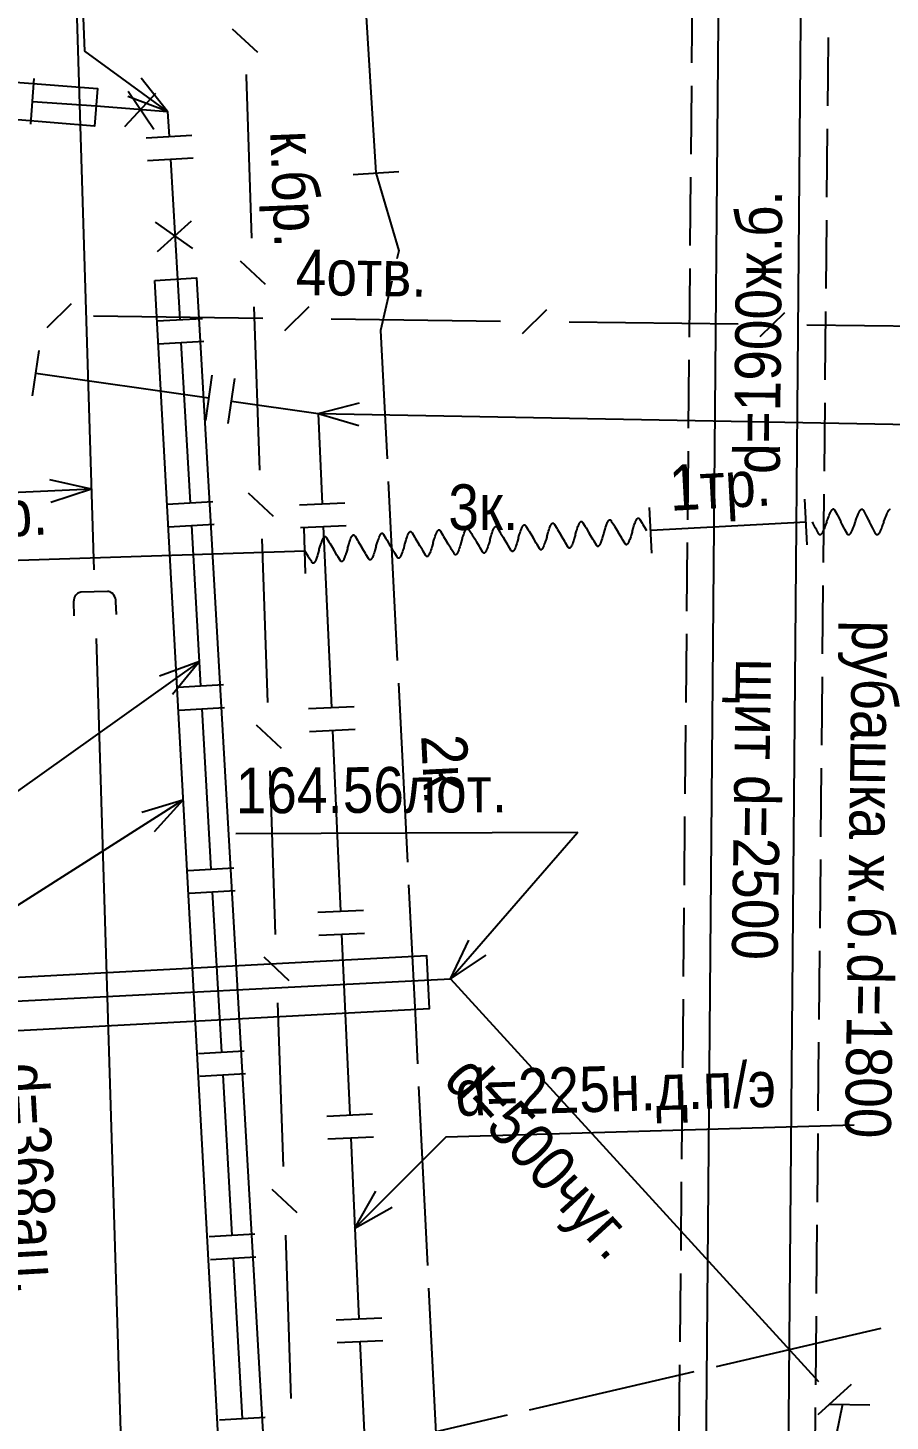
# Model space of a CAD drawing. Header units: metres. Extents: x -3947 to -3704, y 4976 to 6609.
# Drawn here: x -3885.57 to -3866.71, y 6470.56 to 6501.06 of the extents above; entities that cross this region are included whole.
import ezdxf
from ezdxf.enums import TextEntityAlignment as Align

# ---------------------------------------------------------------- set-up
doc = ezdxf.new("R2010")
doc.units = ezdxf.units.M
doc.header["$MEASUREMENT"] = 0
for name, color, linetype, lineweight in [('Водосток', 7, 'Continuous', 25), ('Газопровод', 7, 'Continuous', 25), ('Кабель защиты', 7, 'Continuous', 25), ('Кабель связи', 7, 'Continuous', 25), ('Кабель электрический', 7, 'Continuous', 25), ('Канализация самотёчная', 7, 'Continuous', 25)]:
    doc.layers.add(name, color=color, linetype=linetype, lineweight=lineweight)
doc.styles.add('Style-RUSSIAN_1251', font='RUSSIAN_1251.shx')
doc.styles.add('Style-RUSSIAN_1251 I 0.00000', font='RUSSIAN_1251.shx')

msp = doc.modelspace()

# ---------------------------------------------------------------- linework, layer by layer
at = {"layer": 'Водосток', "linetype": 'Continuous'}
for p, q in [((-3884.806, 6511.39), (-3884.124, 6489.194)), ((-3884.178, 6490.959), (-3885.089, 6491.167)), ((-3884.178, 6490.959), (-3885.066, 6490.668)), ((-3884.078, 6487.694), (-3883.396, 6465.498))]:
    msp.add_line(p, q, dxfattribs=at)
at = {"layer": 'Водосток', "linetype": 'Continuous', "flags": 128}
for points in [[(-3884.178, 6490.959), (-3887.541, 6490.804), (-3894.265, 6490.804)], [(-3883.633, 6488.219), (-3883.641, 6488.496), (-3883.645, 6488.535), (-3883.652, 6488.565), (-3883.665, 6488.606), (-3883.685, 6488.642), (-3883.706, 6488.669), (-3883.737, 6488.693), (-3883.769, 6488.713), (-3883.797, 6488.719), (-3883.825, 6488.723), (-3884.41, 6488.705), (-3884.435, 6488.699), (-3884.455, 6488.692), (-3884.48, 6488.677), (-3884.498, 6488.661), (-3884.52, 6488.637), (-3884.54, 6488.611), (-3884.553, 6488.579), (-3884.567, 6488.532), (-3884.571, 6488.495), (-3884.561, 6488.186)]]:
    msp.add_lwpolyline(points, dxfattribs=at)
at = {"layer": 'Газопровод', "linetype": 'Continuous'}
for p, q in [((-3885.506, 6498.952), (-3885.434, 6499.949)), ((-3882.511, 6499.228), (-3883.09, 6499.961)), ((-3882.777, 6499.626), (-3883.458, 6498.894)), ((-3882.511, 6499.228), (-3883.385, 6499.557)), ((-3883.375, 6499.671), (-3882.81, 6498.845)), ((-3882.979, 6498.652), (-3881.98, 6498.71)), ((-3882.95, 6498.153), (-3881.951, 6498.211)), ((-3881.961, 6496.227), (-3882.778, 6496.803)), ((-3881.997, 6496.826), (-3882.739, 6496.154)), ((-3882.747, 6494.644), (-3881.749, 6494.7)), ((-3885.465, 6493.004), (-3885.324, 6493.994)), ((-3882.719, 6494.144), (-3881.721, 6494.201)), ((-3882.22, 6494.173), (-3882.02, 6490.663)), ((-3885.394, 6493.499), (-3881.608, 6492.96)), ((-3881.679, 6492.465), (-3881.538, 6493.455)), ((-3881.184, 6492.395), (-3881.043, 6493.385)), ((-3881.113, 6492.89), (-3879.22, 6492.62)), ((-3879.22, 6492.62), (-3878.315, 6492.853)), ((-3879.22, 6492.62), (-3878.325, 6492.353)), ((-3879.22, 6492.62), (-3879.131, 6490.64)), ((-3882.519, 6490.634), (-3881.521, 6490.691)), ((-3879.63, 6490.617), (-3878.631, 6490.662)), ((-3882.491, 6490.135), (-3881.492, 6490.192)), ((-3881.991, 6490.164), (-3881.791, 6486.654)), ((-3879.608, 6490.118), (-3878.609, 6490.163)), ((-3879.108, 6490.14), (-3878.929, 6486.18)), ((-3881.814, 6487.187), (-3882.692, 6486.869)), ((-3881.814, 6487.187), (-3882.402, 6486.462)), ((-3882.291, 6486.625), (-3881.292, 6486.682)), ((-3882.262, 6486.126), (-3881.264, 6486.183)), ((-3881.763, 6486.155), (-3881.563, 6482.645)), ((-3879.429, 6486.157), (-3878.43, 6486.202)), ((-3879.406, 6485.658), (-3878.407, 6485.703)), ((-3878.907, 6485.68), (-3878.728, 6481.72)), ((-3882.18, 6484.152), (-3883.073, 6483.88)), ((-3882.18, 6484.152), (-3882.804, 6483.458)), ((-3882.062, 6482.616), (-3881.064, 6482.673)), ((-3882.034, 6482.117), (-3881.035, 6482.174)), ((-3881.535, 6482.146), (-3881.335, 6478.636)), ((-3879.228, 6481.697), (-3878.229, 6481.742)), ((-3879.205, 6481.198), (-3878.206, 6481.243)), ((-3878.706, 6481.22), (-3878.527, 6477.26)), ((-3881.834, 6478.607), (-3880.835, 6478.664)), ((-3881.805, 6478.108), (-3880.807, 6478.165)), ((-3881.306, 6478.137), (-3881.106, 6474.627)), ((-3879.026, 6477.237), (-3878.027, 6477.282)), ((-3879.004, 6476.738), (-3878.005, 6476.783)), ((-3878.504, 6476.76), (-3878.326, 6472.8)), ((-3878.415, 6474.78), (-3877.955, 6475.593)), ((-3878.415, 6474.78), (-3877.602, 6475.24)), ((-3881.605, 6474.598), (-3880.607, 6474.655)), ((-3881.577, 6474.099), (-3880.579, 6474.156)), ((-3881.078, 6474.128), (-3880.878, 6470.618)), ((-3878.825, 6472.777), (-3877.826, 6472.822)), ((-3878.803, 6472.278), (-3877.804, 6472.323)), ((-3878.303, 6472.3), (-3878.124, 6468.34)), ((-3881.377, 6470.589), (-3880.379, 6470.646))]:
    msp.add_line(p, q, dxfattribs=at)
at = {"layer": 'Газопровод', "linetype": 'Continuous', "flags": 128}
for points in [[(-3882.511, 6499.228), (-3884.322, 6500.551), (-3884.62, 6508.07)], [(-3897.358, 6500), (-3920.734, 6501.677), (-3920.692, 6502.269), (-3887.546, 6500), (-3884.046, 6499.736), (-3884.108, 6498.907), (-3897.358, 6500)], [(-3885.47, 6499.45), (-3884.075, 6499.35), (-3882.511, 6499.228), (-3882.479, 6498.681)], [(-3882.45, 6498.182), (-3882.299, 6495.56), (-3882.248, 6494.672)], [(-3882.795, 6495.532), (-3881.879, 6495.584), (-3879.784, 6459.133), (-3879.496, 6456.612), (-3880.665, 6456.637), (-3882.795, 6495.532)], [(-3879.22, 6492.62), (-3859.186, 6492.247), (-3851.36, 6492.475)], [(-3881.814, 6487.187), (-3898.912, 6475.002), (-3908.94, 6475.002)], [(-3882.18, 6484.152), (-3899.17, 6473.324), (-3908.485, 6473.324)], [(-3878.415, 6474.78), (-3876.415, 6476.78), (-3867.49, 6477.041)]]:
    msp.add_lwpolyline(points, dxfattribs=at)
at = {"layer": 'Кабель защиты', "linetype": 'Continuous'}
for p, q in [((-3868.518, 6489.745), (-3868.572, 6490.743)), ((-3871.915, 6489.562), (-3871.969, 6490.56)), ((-3879.492, 6489.111), (-3879.524, 6490.111))]:
    msp.add_line(p, q, dxfattribs=at)
at = {"layer": 'Кабель защиты', "linetype": 'Continuous', "flags": 128}
for points in [[(-3872.968, 6490), (-3872.964, 6490.015), (-3872.949, 6490.064), (-3872.942, 6490.086), (-3872.932, 6490.118), (-3872.92, 6490.155), (-3872.911, 6490.179), (-3872.902, 6490.203), (-3872.895, 6490.22), (-3872.887, 6490.237), (-3872.882, 6490.248), (-3872.877, 6490.256), (-3872.872, 6490.264), (-3872.87, 6490.267), (-3872.868, 6490.27), (-3872.864, 6490.275), (-3872.862, 6490.278), (-3872.859, 6490.281), (-3872.857, 6490.283), (-3872.854, 6490.285), (-3872.851, 6490.288), (-3872.849, 6490.289), (-3872.848, 6490.29), (-3872.846, 6490.29), (-3872.845, 6490.291), (-3872.843, 6490.291), (-3872.841, 6490.292), (-3872.839, 6490.292), (-3872.837, 6490.292), (-3872.837, 6490.292), (-3872.835, 6490.292), (-3872.834, 6490.292), (-3872.833, 6490.291), (-3872.832, 6490.291), (-3872.831, 6490.291), (-3872.829, 6490.29), (-3872.827, 6490.289), (-3872.826, 6490.288), (-3872.825, 6490.288), (-3872.824, 6490.287), (-3872.822, 6490.286), (-3872.821, 6490.285), (-3872.82, 6490.284), (-3872.818, 6490.281), (-3872.816, 6490.28), (-3872.814, 6490.277), (-3872.811, 6490.273), (-3872.809, 6490.269), (-3872.805, 6490.263), (-3872.752, 6490.178), (-3872.736, 6490.149), (-3872.679, 6490.055), (-3872.656, 6490.019)], [(-3872.345, 6490.037), (-3872.341, 6490.052), (-3872.326, 6490.101), (-3872.319, 6490.123), (-3872.309, 6490.155), (-3872.297, 6490.192), (-3872.288, 6490.216), (-3872.279, 6490.24), (-3872.272, 6490.257), (-3872.264, 6490.274), (-3872.259, 6490.285), (-3872.254, 6490.293), (-3872.25, 6490.301), (-3872.248, 6490.304), (-3872.245, 6490.307), (-3872.241, 6490.312), (-3872.239, 6490.316), (-3872.236, 6490.318), (-3872.234, 6490.32), (-3872.231, 6490.322), (-3872.228, 6490.325), (-3872.226, 6490.326), (-3872.225, 6490.327), (-3872.223, 6490.327), (-3872.222, 6490.328), (-3872.22, 6490.328), (-3872.218, 6490.329), (-3872.216, 6490.329), (-3872.214, 6490.329), (-3872.214, 6490.329), (-3872.213, 6490.329), (-3872.211, 6490.329), (-3872.21, 6490.329), (-3872.209, 6490.328), (-3872.208, 6490.328), (-3872.206, 6490.327), (-3872.204, 6490.326), (-3872.203, 6490.325), (-3872.202, 6490.325), (-3872.201, 6490.324), (-3872.199, 6490.323), (-3872.198, 6490.322), (-3872.197, 6490.321), (-3872.195, 6490.318), (-3872.193, 6490.317), (-3872.191, 6490.314), (-3872.188, 6490.31), (-3872.186, 6490.307), (-3872.182, 6490.3), (-3872.13, 6490.215), (-3872.113, 6490.186), (-3872.056, 6490.092), (-3872.034, 6490.056)], [(-3868.093, 6490.243), (-3868.087, 6490.257), (-3868.07, 6490.305), (-3868.062, 6490.327), (-3868.049, 6490.359), (-3868.035, 6490.394), (-3868.025, 6490.419), (-3868.015, 6490.442), (-3868.006, 6490.458), (-3867.997, 6490.475), (-3867.992, 6490.485), (-3867.986, 6490.493), (-3867.981, 6490.501), (-3867.979, 6490.504), (-3867.977, 6490.507), (-3867.972, 6490.512), (-3867.969, 6490.515), (-3867.967, 6490.517), (-3867.964, 6490.519), (-3867.962, 6490.521), (-3867.959, 6490.523), (-3867.956, 6490.524), (-3867.955, 6490.525), (-3867.953, 6490.525), (-3867.952, 6490.526), (-3867.95, 6490.526), (-3867.948, 6490.527), (-3867.946, 6490.527), (-3867.944, 6490.527), (-3867.944, 6490.527), (-3867.943, 6490.526), (-3867.941, 6490.526), (-3867.94, 6490.526), (-3867.939, 6490.525), (-3867.938, 6490.525), (-3867.936, 6490.524), (-3867.934, 6490.523), (-3867.933, 6490.522), (-3867.932, 6490.521), (-3867.931, 6490.52), (-3867.93, 6490.519), (-3867.929, 6490.518), (-3867.928, 6490.517), (-3867.925, 6490.515), (-3867.924, 6490.513), (-3867.922, 6490.51), (-3867.92, 6490.506), (-3867.917, 6490.502), (-3867.914, 6490.495), (-3867.867, 6490.407), (-3867.852, 6490.378), (-3867.801, 6490.281), (-3867.781, 6490.243)], [(-3867.469, 6490.242), (-3867.463, 6490.256), (-3867.446, 6490.304), (-3867.438, 6490.326), (-3867.425, 6490.358), (-3867.411, 6490.393), (-3867.401, 6490.417), (-3867.391, 6490.441), (-3867.382, 6490.457), (-3867.373, 6490.474), (-3867.368, 6490.484), (-3867.362, 6490.492), (-3867.357, 6490.5), (-3867.355, 6490.503), (-3867.353, 6490.505), (-3867.348, 6490.511), (-3867.345, 6490.513), (-3867.343, 6490.516), (-3867.34, 6490.518), (-3867.338, 6490.52), (-3867.335, 6490.522), (-3867.332, 6490.523), (-3867.331, 6490.524), (-3867.329, 6490.524), (-3867.328, 6490.525), (-3867.326, 6490.525), (-3867.324, 6490.526), (-3867.322, 6490.526), (-3867.32, 6490.526), (-3867.32, 6490.526), (-3867.319, 6490.525), (-3867.317, 6490.525), (-3867.316, 6490.525), (-3867.315, 6490.524), (-3867.314, 6490.524), (-3867.312, 6490.523), (-3867.31, 6490.522), (-3867.309, 6490.521), (-3867.308, 6490.52), (-3867.307, 6490.519), (-3867.306, 6490.518), (-3867.305, 6490.517), (-3867.304, 6490.516), (-3867.301, 6490.514), (-3867.3, 6490.512), (-3867.298, 6490.509), (-3867.296, 6490.505), (-3867.293, 6490.501), (-3867.29, 6490.494), (-3867.243, 6490.406), (-3867.228, 6490.377), (-3867.177, 6490.28), (-3867.157, 6490.242)], [(-3866.845, 6490.241), (-3866.839, 6490.255), (-3866.822, 6490.303), (-3866.814, 6490.325), (-3866.801, 6490.357), (-3866.787, 6490.392), (-3866.777, 6490.416), (-3866.767, 6490.44), (-3866.758, 6490.456), (-3866.749, 6490.473), (-3866.744, 6490.483), (-3866.738, 6490.491), (-3866.733, 6490.499), (-3866.731, 6490.502), (-3866.729, 6490.504), (-3866.724, 6490.51), (-3866.721, 6490.512), (-3866.719, 6490.515), (-3866.716, 6490.517), (-3866.714, 6490.519), (-3866.711, 6490.521), (-3866.708, 6490.522), (-3866.707, 6490.523), (-3866.705, 6490.523), (-3866.704, 6490.524)], [(-3877.951, 6489.704), (-3877.947, 6489.718), (-3877.932, 6489.767), (-3877.925, 6489.789), (-3877.915, 6489.822), (-3877.903, 6489.858), (-3877.894, 6489.883), (-3877.885, 6489.907), (-3877.878, 6489.924), (-3877.87, 6489.941), (-3877.865, 6489.951), (-3877.86, 6489.96), (-3877.856, 6489.967), (-3877.854, 6489.971), (-3877.851, 6489.974), (-3877.847, 6489.979), (-3877.845, 6489.982), (-3877.843, 6489.984), (-3877.84, 6489.987), (-3877.838, 6489.989), (-3877.834, 6489.991), (-3877.832, 6489.993), (-3877.831, 6489.993), (-3877.829, 6489.994), (-3877.828, 6489.995), (-3877.826, 6489.995), (-3877.824, 6489.995), (-3877.823, 6489.996), (-3877.821, 6489.996), (-3877.82, 6489.996), (-3877.819, 6489.996), (-3877.818, 6489.995), (-3877.816, 6489.995), (-3877.815, 6489.995), (-3877.814, 6489.994), (-3877.812, 6489.994), (-3877.81, 6489.993), (-3877.809, 6489.992), (-3877.808, 6489.991), (-3877.807, 6489.99), (-3877.805, 6489.989), (-3877.804, 6489.988), (-3877.803, 6489.987), (-3877.801, 6489.985), (-3877.799, 6489.983), (-3877.797, 6489.98), (-3877.794, 6489.977), (-3877.792, 6489.973), (-3877.788, 6489.966), (-3877.736, 6489.881), (-3877.719, 6489.853), (-3877.662, 6489.759), (-3877.64, 6489.722)], [(-3877.328, 6489.741), (-3877.324, 6489.755), (-3877.309, 6489.804), (-3877.302, 6489.826), (-3877.292, 6489.859), (-3877.28, 6489.895), (-3877.271, 6489.92), (-3877.262, 6489.944), (-3877.255, 6489.961), (-3877.247, 6489.978), (-3877.242, 6489.988), (-3877.237, 6489.997), (-3877.233, 6490.005), (-3877.231, 6490.008), (-3877.229, 6490.011), (-3877.225, 6490.016), (-3877.222, 6490.019), (-3877.22, 6490.021), (-3877.217, 6490.024), (-3877.215, 6490.026), (-3877.211, 6490.028), (-3877.209, 6490.03), (-3877.208, 6490.03), (-3877.206, 6490.031), (-3877.205, 6490.032), (-3877.204, 6490.032), (-3877.201, 6490.032), (-3877.2, 6490.033), (-3877.198, 6490.033), (-3877.197, 6490.033), (-3877.196, 6490.033), (-3877.195, 6490.032), (-3877.194, 6490.032), (-3877.192, 6490.032), (-3877.191, 6490.031), (-3877.189, 6490.031), (-3877.187, 6490.03), (-3877.186, 6490.029), (-3877.185, 6490.028), (-3877.184, 6490.027), (-3877.182, 6490.026), (-3877.181, 6490.025), (-3877.18, 6490.024), (-3877.178, 6490.022), (-3877.176, 6490.02), (-3877.174, 6490.017), (-3877.172, 6490.014), (-3877.169, 6490.01), (-3877.165, 6490.003), (-3877.113, 6489.918), (-3877.096, 6489.89), (-3877.039, 6489.796), (-3877.017, 6489.759)], [(-3876.705, 6489.778), (-3876.701, 6489.792), (-3876.686, 6489.841), (-3876.679, 6489.863), (-3876.669, 6489.896), (-3876.657, 6489.932), (-3876.648, 6489.957), (-3876.639, 6489.981), (-3876.632, 6489.998), (-3876.624, 6490.015), (-3876.619, 6490.025), (-3876.614, 6490.034), (-3876.61, 6490.042), (-3876.608, 6490.045), (-3876.606, 6490.048), (-3876.602, 6490.053), (-3876.599, 6490.056), (-3876.597, 6490.059), (-3876.594, 6490.061), (-3876.592, 6490.063), (-3876.589, 6490.065), (-3876.586, 6490.067), (-3876.585, 6490.067), (-3876.584, 6490.068), (-3876.582, 6490.069), (-3876.581, 6490.069), (-3876.579, 6490.069), (-3876.577, 6490.07), (-3876.575, 6490.07), (-3876.574, 6490.07), (-3876.573, 6490.07), (-3876.572, 6490.069), (-3876.571, 6490.069), (-3876.569, 6490.069), (-3876.568, 6490.068), (-3876.566, 6490.068), (-3876.564, 6490.067), (-3876.563, 6490.066), (-3876.562, 6490.065), (-3876.561, 6490.064), (-3876.56, 6490.063), (-3876.558, 6490.062), (-3876.557, 6490.061), (-3876.555, 6490.059), (-3876.554, 6490.057), (-3876.551, 6490.055), (-3876.549, 6490.051), (-3876.546, 6490.047), (-3876.542, 6490.04), (-3876.49, 6489.955), (-3876.473, 6489.927), (-3876.416, 6489.833), (-3876.394, 6489.796)], [(-3876.082, 6489.815), (-3876.078, 6489.829), (-3876.063, 6489.878), (-3876.057, 6489.9), (-3876.046, 6489.933), (-3876.034, 6489.969), (-3876.026, 6489.994), (-3876.017, 6490.018), (-3876.009, 6490.035), (-3876.002, 6490.052), (-3875.996, 6490.063), (-3875.992, 6490.071), (-3875.987, 6490.079), (-3875.985, 6490.082), (-3875.983, 6490.085), (-3875.979, 6490.09), (-3875.976, 6490.093), (-3875.974, 6490.096), (-3875.971, 6490.098), (-3875.969, 6490.1), (-3875.966, 6490.102), (-3875.964, 6490.104), (-3875.962, 6490.104), (-3875.961, 6490.105), (-3875.959, 6490.106), (-3875.958, 6490.106), (-3875.956, 6490.107), (-3875.954, 6490.107), (-3875.952, 6490.107), (-3875.951, 6490.107), (-3875.95, 6490.107), (-3875.949, 6490.106), (-3875.948, 6490.106), (-3875.947, 6490.106), (-3875.945, 6490.105), (-3875.943, 6490.105), (-3875.942, 6490.104), (-3875.94, 6490.103), (-3875.939, 6490.102), (-3875.938, 6490.102), (-3875.937, 6490.1), (-3875.936, 6490.099), (-3875.934, 6490.098), (-3875.932, 6490.096), (-3875.931, 6490.094), (-3875.928, 6490.092), (-3875.926, 6490.088), (-3875.923, 6490.084), (-3875.919, 6490.077), (-3875.867, 6489.992), (-3875.85, 6489.964), (-3875.793, 6489.87), (-3875.771, 6489.833)], [(-3875.46, 6489.852), (-3875.455, 6489.866), (-3875.44, 6489.916), (-3875.434, 6489.937), (-3875.423, 6489.97), (-3875.411, 6490.006), (-3875.403, 6490.031), (-3875.394, 6490.055), (-3875.387, 6490.072), (-3875.379, 6490.089), (-3875.373, 6490.1), (-3875.369, 6490.108), (-3875.364, 6490.116), (-3875.362, 6490.119), (-3875.36, 6490.122), (-3875.356, 6490.127), (-3875.353, 6490.13), (-3875.351, 6490.133), (-3875.348, 6490.135), (-3875.346, 6490.137), (-3875.343, 6490.139), (-3875.341, 6490.141), (-3875.339, 6490.141), (-3875.338, 6490.142), (-3875.336, 6490.143), (-3875.335, 6490.143), (-3875.333, 6490.144), (-3875.331, 6490.144), (-3875.329, 6490.144), (-3875.328, 6490.144), (-3875.327, 6490.144), (-3875.326, 6490.144), (-3875.325, 6490.143), (-3875.324, 6490.143), (-3875.322, 6490.142), (-3875.321, 6490.142), (-3875.319, 6490.141), (-3875.317, 6490.14), (-3875.316, 6490.139), (-3875.315, 6490.139), (-3875.314, 6490.137), (-3875.313, 6490.136), (-3875.312, 6490.135), (-3875.309, 6490.133), (-3875.308, 6490.131), (-3875.306, 6490.129), (-3875.303, 6490.125), (-3875.301, 6490.121), (-3875.296, 6490.114), (-3875.244, 6490.03), (-3875.227, 6490.001), (-3875.17, 6489.907), (-3875.148, 6489.87)], [(-3874.837, 6489.889), (-3874.832, 6489.904), (-3874.817, 6489.953), (-3874.811, 6489.974), (-3874.8, 6490.007), (-3874.788, 6490.044), (-3874.78, 6490.068), (-3874.771, 6490.092), (-3874.764, 6490.109), (-3874.756, 6490.126), (-3874.751, 6490.137), (-3874.746, 6490.145), (-3874.741, 6490.153), (-3874.739, 6490.156), (-3874.737, 6490.159), (-3874.733, 6490.164), (-3874.73, 6490.167), (-3874.728, 6490.17), (-3874.726, 6490.172), (-3874.723, 6490.174), (-3874.72, 6490.176), (-3874.718, 6490.178), (-3874.716, 6490.179), (-3874.715, 6490.179), (-3874.713, 6490.18), (-3874.712, 6490.18), (-3874.71, 6490.181), (-3874.708, 6490.181), (-3874.706, 6490.181), (-3874.705, 6490.181), (-3874.704, 6490.181), (-3874.703, 6490.181), (-3874.702, 6490.18), (-3874.701, 6490.18), (-3874.699, 6490.18), (-3874.698, 6490.179), (-3874.696, 6490.178), (-3874.694, 6490.177), (-3874.694, 6490.176), (-3874.692, 6490.176), (-3874.691, 6490.174), (-3874.69, 6490.173), (-3874.689, 6490.173), (-3874.686, 6490.17), (-3874.685, 6490.168), (-3874.683, 6490.166), (-3874.68, 6490.162), (-3874.678, 6490.158), (-3874.673, 6490.151), (-3874.621, 6490.067), (-3874.604, 6490.038), (-3874.547, 6489.944), (-3874.525, 6489.907)], [(-3874.214, 6489.926), (-3874.209, 6489.941), (-3874.195, 6489.99), (-3874.188, 6490.011), (-3874.178, 6490.044), (-3874.166, 6490.081), (-3874.157, 6490.105), (-3874.148, 6490.129), (-3874.141, 6490.146), (-3874.133, 6490.163), (-3874.128, 6490.174), (-3874.123, 6490.182), (-3874.118, 6490.19), (-3874.116, 6490.193), (-3874.114, 6490.196), (-3874.11, 6490.201), (-3874.107, 6490.204), (-3874.105, 6490.207), (-3874.103, 6490.209), (-3874.1, 6490.211), (-3874.097, 6490.214), (-3874.095, 6490.215), (-3874.093, 6490.216), (-3874.092, 6490.216), (-3874.09, 6490.217), (-3874.089, 6490.217), (-3874.087, 6490.218), (-3874.085, 6490.218), (-3874.083, 6490.218), (-3874.082, 6490.218), (-3874.081, 6490.218), (-3874.08, 6490.218), (-3874.079, 6490.217), (-3874.078, 6490.217), (-3874.076, 6490.217), (-3874.075, 6490.216), (-3874.073, 6490.215), (-3874.072, 6490.214), (-3874.071, 6490.214), (-3874.069, 6490.213), (-3874.068, 6490.212), (-3874.067, 6490.211), (-3874.066, 6490.21), (-3874.063, 6490.207), (-3874.062, 6490.205), (-3874.06, 6490.203), (-3874.057, 6490.199), (-3874.055, 6490.195), (-3874.05, 6490.188), (-3873.998, 6490.104), (-3873.981, 6490.075), (-3873.924, 6489.981), (-3873.902, 6489.945)], [(-3873.591, 6489.963), (-3873.586, 6489.978), (-3873.572, 6490.027), (-3873.565, 6490.049), (-3873.555, 6490.081), (-3873.543, 6490.118), (-3873.534, 6490.142), (-3873.525, 6490.166), (-3873.518, 6490.183), (-3873.51, 6490.2), (-3873.505, 6490.211), (-3873.5, 6490.219), (-3873.495, 6490.227), (-3873.493, 6490.23), (-3873.491, 6490.233), (-3873.487, 6490.238), (-3873.484, 6490.241), (-3873.482, 6490.244), (-3873.48, 6490.246), (-3873.477, 6490.248), (-3873.474, 6490.251), (-3873.472, 6490.252), (-3873.471, 6490.253), (-3873.469, 6490.253), (-3873.467, 6490.254), (-3873.466, 6490.254), (-3873.464, 6490.255), (-3873.462, 6490.255), (-3873.46, 6490.255), (-3873.46, 6490.255), (-3873.458, 6490.255), (-3873.457, 6490.255), (-3873.456, 6490.254), (-3873.455, 6490.254), (-3873.453, 6490.254), (-3873.452, 6490.253), (-3873.45, 6490.252), (-3873.449, 6490.251), (-3873.448, 6490.251), (-3873.446, 6490.25), (-3873.445, 6490.249), (-3873.444, 6490.248), (-3873.443, 6490.247), (-3873.441, 6490.244), (-3873.439, 6490.243), (-3873.437, 6490.24), (-3873.434, 6490.236), (-3873.432, 6490.232), (-3873.428, 6490.225), (-3873.375, 6490.141), (-3873.358, 6490.112), (-3873.302, 6490.018), (-3873.279, 6489.982)], [(-3872.968, 6490), (-3872.972, 6489.986), (-3872.987, 6489.936), (-3872.994, 6489.915), (-3873.004, 6489.882), (-3873.016, 6489.846), (-3873.025, 6489.821), (-3873.034, 6489.797), (-3873.041, 6489.78), (-3873.049, 6489.763), (-3873.054, 6489.752), (-3873.059, 6489.744), (-3873.063, 6489.736), (-3873.065, 6489.733), (-3873.068, 6489.73), (-3873.072, 6489.725), (-3873.074, 6489.722), (-3873.077, 6489.719), (-3873.079, 6489.717), (-3873.082, 6489.715), (-3873.085, 6489.713), (-3873.087, 6489.711), (-3873.088, 6489.711), (-3873.09, 6489.71), (-3873.091, 6489.709), (-3873.093, 6489.709), (-3873.095, 6489.708), (-3873.096, 6489.708), (-3873.098, 6489.708), (-3873.099, 6489.708), (-3873.1, 6489.708), (-3873.101, 6489.708), (-3873.103, 6489.709), (-3873.104, 6489.709), (-3873.105, 6489.71), (-3873.107, 6489.71), (-3873.109, 6489.711), (-3873.11, 6489.712), (-3873.111, 6489.713), (-3873.112, 6489.713), (-3873.114, 6489.715), (-3873.115, 6489.716), (-3873.116, 6489.717), (-3873.118, 6489.719), (-3873.12, 6489.721), (-3873.122, 6489.723), (-3873.125, 6489.727), (-3873.127, 6489.731), (-3873.131, 6489.738), (-3873.183, 6489.822), (-3873.2, 6489.851), (-3873.257, 6489.945), (-3873.279, 6489.982)], [(-3872.345, 6490.037), (-3872.349, 6490.023), (-3872.364, 6489.974), (-3872.371, 6489.952), (-3872.381, 6489.919), (-3872.393, 6489.883), (-3872.402, 6489.858), (-3872.411, 6489.834), (-3872.418, 6489.817), (-3872.426, 6489.8), (-3872.431, 6489.789), (-3872.436, 6489.781), (-3872.44, 6489.773), (-3872.442, 6489.77), (-3872.445, 6489.767), (-3872.449, 6489.762), (-3872.451, 6489.759), (-3872.454, 6489.756), (-3872.456, 6489.754), (-3872.459, 6489.752), (-3872.462, 6489.75), (-3872.464, 6489.748), (-3872.465, 6489.748), (-3872.467, 6489.747), (-3872.468, 6489.746), (-3872.47, 6489.746), (-3872.472, 6489.745), (-3872.474, 6489.745), (-3872.476, 6489.745), (-3872.476, 6489.745), (-3872.478, 6489.745), (-3872.479, 6489.746), (-3872.48, 6489.746), (-3872.481, 6489.746), (-3872.482, 6489.747), (-3872.484, 6489.747), (-3872.486, 6489.748), (-3872.487, 6489.749), (-3872.488, 6489.75), (-3872.489, 6489.75), (-3872.491, 6489.752), (-3872.492, 6489.753), (-3872.493, 6489.754), (-3872.495, 6489.756), (-3872.497, 6489.758), (-3872.499, 6489.76), (-3872.502, 6489.764), (-3872.504, 6489.768), (-3872.508, 6489.775), (-3872.561, 6489.86), (-3872.577, 6489.888), (-3872.634, 6489.982), (-3872.656, 6490.019)], [(-3871.942, 6490.061), (-3868.545, 6490.244)], [(-3868.093, 6490.243), (-3868.098, 6490.229), (-3868.116, 6490.181), (-3868.124, 6490.159), (-3868.136, 6490.127), (-3868.15, 6490.092), (-3868.16, 6490.068), (-3868.171, 6490.045), (-3868.179, 6490.028), (-3868.188, 6490.011), (-3868.194, 6490.001), (-3868.199, 6489.993), (-3868.204, 6489.986), (-3868.206, 6489.983), (-3868.208, 6489.98), (-3868.213, 6489.975), (-3868.216, 6489.972), (-3868.218, 6489.97), (-3868.221, 6489.967), (-3868.223, 6489.965), (-3868.227, 6489.963), (-3868.229, 6489.962), (-3868.23, 6489.961), (-3868.232, 6489.961), (-3868.233, 6489.96), (-3868.235, 6489.96), (-3868.237, 6489.96), (-3868.239, 6489.96), (-3868.241, 6489.96), (-3868.241, 6489.96), (-3868.243, 6489.96), (-3868.244, 6489.96), (-3868.245, 6489.961), (-3868.246, 6489.961), (-3868.247, 6489.961), (-3868.249, 6489.962), (-3868.251, 6489.963), (-3868.252, 6489.964), (-3868.253, 6489.965), (-3868.254, 6489.966), (-3868.255, 6489.967), (-3868.257, 6489.968), (-3868.258, 6489.969), (-3868.26, 6489.972), (-3868.261, 6489.973), (-3868.263, 6489.976), (-3868.266, 6489.98), (-3868.268, 6489.984), (-3868.272, 6489.991), (-3868.319, 6490.079), (-3868.334, 6490.108), (-3868.385, 6490.206), (-3868.405, 6490.244)], [(-3867.469, 6490.242), (-3867.474, 6490.228), (-3867.492, 6490.18), (-3867.5, 6490.158), (-3867.512, 6490.126), (-3867.526, 6490.091), (-3867.536, 6490.067), (-3867.547, 6490.044), (-3867.555, 6490.027), (-3867.564, 6490.01), (-3867.57, 6490), (-3867.575, 6489.992), (-3867.58, 6489.985), (-3867.582, 6489.982), (-3867.584, 6489.979), (-3867.589, 6489.974), (-3867.592, 6489.971), (-3867.594, 6489.969), (-3867.597, 6489.966), (-3867.599, 6489.964), (-3867.603, 6489.962), (-3867.605, 6489.961), (-3867.606, 6489.96), (-3867.608, 6489.96), (-3867.61, 6489.959), (-3867.611, 6489.959), (-3867.613, 6489.959), (-3867.615, 6489.959), (-3867.617, 6489.959), (-3867.617, 6489.959), (-3867.619, 6489.959), (-3867.62, 6489.959), (-3867.621, 6489.96), (-3867.622, 6489.96), (-3867.623, 6489.96), (-3867.625, 6489.961), (-3867.627, 6489.962), (-3867.628, 6489.963), (-3867.629, 6489.964), (-3867.63, 6489.965), (-3867.631, 6489.966), (-3867.633, 6489.967), (-3867.634, 6489.968), (-3867.636, 6489.971), (-3867.637, 6489.972), (-3867.639, 6489.975), (-3867.642, 6489.979), (-3867.644, 6489.983), (-3867.648, 6489.99), (-3867.695, 6490.078), (-3867.71, 6490.107), (-3867.761, 6490.205), (-3867.781, 6490.243)], [(-3866.845, 6490.241), (-3866.85, 6490.227), (-3866.868, 6490.179), (-3866.876, 6490.157), (-3866.888, 6490.125), (-3866.902, 6490.09), (-3866.912, 6490.066), (-3866.923, 6490.043), (-3866.931, 6490.026), (-3866.94, 6490.009), (-3866.946, 6489.999), (-3866.951, 6489.991), (-3866.956, 6489.984), (-3866.958, 6489.981), (-3866.96, 6489.978), (-3866.965, 6489.973), (-3866.968, 6489.97), (-3866.97, 6489.968), (-3866.973, 6489.965), (-3866.975, 6489.963), (-3866.979, 6489.961), (-3866.981, 6489.96), (-3866.982, 6489.959), (-3866.984, 6489.959), (-3866.986, 6489.958), (-3866.987, 6489.958), (-3866.989, 6489.958), (-3866.991, 6489.958), (-3866.993, 6489.958), (-3866.993, 6489.958), (-3866.995, 6489.958), (-3866.996, 6489.958), (-3866.997, 6489.958), (-3866.998, 6489.959), (-3866.999, 6489.959), (-3867.001, 6489.96), (-3867.003, 6489.961), (-3867.004, 6489.962), (-3867.005, 6489.963), (-3867.006, 6489.964), (-3867.007, 6489.965), (-3867.009, 6489.966), (-3867.01, 6489.967), (-3867.012, 6489.97), (-3867.013, 6489.971), (-3867.015, 6489.974), (-3867.018, 6489.978), (-3867.02, 6489.982), (-3867.024, 6489.989), (-3867.071, 6490.077), (-3867.086, 6490.106), (-3867.137, 6490.204), (-3867.157, 6490.242)], [(-3879.197, 6489.63), (-3879.193, 6489.644), (-3879.178, 6489.693), (-3879.171, 6489.715), (-3879.161, 6489.748), (-3879.149, 6489.784), (-3879.14, 6489.809), (-3879.131, 6489.832), (-3879.124, 6489.85), (-3879.116, 6489.867), (-3879.111, 6489.877), (-3879.106, 6489.886), (-3879.101, 6489.893), (-3879.099, 6489.896), (-3879.097, 6489.9), (-3879.093, 6489.905), (-3879.091, 6489.908), (-3879.088, 6489.91), (-3879.086, 6489.913), (-3879.083, 6489.915), (-3879.08, 6489.917), (-3879.078, 6489.918), (-3879.077, 6489.919), (-3879.075, 6489.92), (-3879.074, 6489.92), (-3879.072, 6489.921), (-3879.07, 6489.921), (-3879.068, 6489.922), (-3879.066, 6489.922), (-3879.066, 6489.922), (-3879.064, 6489.921), (-3879.063, 6489.921), (-3879.062, 6489.921), (-3879.061, 6489.921), (-3879.06, 6489.92), (-3879.058, 6489.92), (-3879.056, 6489.919), (-3879.055, 6489.918), (-3879.054, 6489.917), (-3879.053, 6489.916), (-3879.051, 6489.915), (-3879.05, 6489.914), (-3879.049, 6489.913), (-3879.047, 6489.911), (-3879.045, 6489.909), (-3879.043, 6489.906), (-3879.04, 6489.903), (-3879.038, 6489.899), (-3879.034, 6489.892), (-3878.981, 6489.807), (-3878.965, 6489.779), (-3878.908, 6489.685), (-3878.885, 6489.648)], [(-3878.574, 6489.667), (-3878.57, 6489.681), (-3878.555, 6489.73), (-3878.548, 6489.752), (-3878.538, 6489.785), (-3878.526, 6489.821), (-3878.517, 6489.846), (-3878.508, 6489.87), (-3878.501, 6489.887), (-3878.493, 6489.904), (-3878.488, 6489.914), (-3878.483, 6489.923), (-3878.479, 6489.93), (-3878.477, 6489.934), (-3878.474, 6489.937), (-3878.47, 6489.942), (-3878.468, 6489.945), (-3878.465, 6489.947), (-3878.463, 6489.95), (-3878.46, 6489.952), (-3878.457, 6489.954), (-3878.455, 6489.955), (-3878.454, 6489.956), (-3878.452, 6489.957), (-3878.451, 6489.957), (-3878.449, 6489.958), (-3878.447, 6489.958), (-3878.445, 6489.959), (-3878.443, 6489.959), (-3878.443, 6489.959), (-3878.442, 6489.958), (-3878.44, 6489.958), (-3878.439, 6489.958), (-3878.438, 6489.958), (-3878.437, 6489.957), (-3878.435, 6489.957), (-3878.433, 6489.956), (-3878.432, 6489.955), (-3878.431, 6489.954), (-3878.43, 6489.953), (-3878.428, 6489.952), (-3878.427, 6489.951), (-3878.426, 6489.95), (-3878.424, 6489.948), (-3878.422, 6489.946), (-3878.42, 6489.943), (-3878.417, 6489.94), (-3878.415, 6489.936), (-3878.411, 6489.929), (-3878.359, 6489.844), (-3878.342, 6489.816), (-3878.285, 6489.722), (-3878.263, 6489.685)], [(-3877.951, 6489.704), (-3877.955, 6489.689), (-3877.97, 6489.64), (-3877.977, 6489.618), (-3877.987, 6489.585), (-3877.999, 6489.549), (-3878.008, 6489.525), (-3878.017, 6489.501), (-3878.024, 6489.484), (-3878.032, 6489.466), (-3878.037, 6489.456), (-3878.042, 6489.447), (-3878.047, 6489.44), (-3878.049, 6489.437), (-3878.051, 6489.434), (-3878.055, 6489.429), (-3878.058, 6489.425), (-3878.06, 6489.423), (-3878.062, 6489.421), (-3878.065, 6489.418), (-3878.068, 6489.416), (-3878.07, 6489.415), (-3878.071, 6489.414), (-3878.073, 6489.413), (-3878.075, 6489.413), (-3878.076, 6489.412), (-3878.078, 6489.412), (-3878.08, 6489.412), (-3878.082, 6489.412), (-3878.082, 6489.412), (-3878.084, 6489.412), (-3878.085, 6489.412), (-3878.086, 6489.412), (-3878.087, 6489.413), (-3878.088, 6489.413), (-3878.09, 6489.414), (-3878.092, 6489.415), (-3878.093, 6489.416), (-3878.094, 6489.416), (-3878.095, 6489.417), (-3878.097, 6489.418), (-3878.098, 6489.419), (-3878.099, 6489.42), (-3878.101, 6489.423), (-3878.103, 6489.424), (-3878.105, 6489.427), (-3878.108, 6489.431), (-3878.11, 6489.434), (-3878.114, 6489.441), (-3878.167, 6489.526), (-3878.184, 6489.554), (-3878.24, 6489.648), (-3878.263, 6489.685)], [(-3877.328, 6489.741), (-3877.333, 6489.726), (-3877.347, 6489.677), (-3877.354, 6489.655), (-3877.364, 6489.622), (-3877.376, 6489.586), (-3877.385, 6489.562), (-3877.394, 6489.538), (-3877.401, 6489.521), (-3877.409, 6489.504), (-3877.414, 6489.493), (-3877.419, 6489.484), (-3877.424, 6489.477), (-3877.426, 6489.474), (-3877.428, 6489.471), (-3877.432, 6489.466), (-3877.435, 6489.462), (-3877.437, 6489.46), (-3877.439, 6489.458), (-3877.442, 6489.456), (-3877.445, 6489.453), (-3877.447, 6489.452), (-3877.449, 6489.451), (-3877.45, 6489.451), (-3877.452, 6489.45), (-3877.453, 6489.45), (-3877.455, 6489.449), (-3877.457, 6489.449), (-3877.459, 6489.449), (-3877.46, 6489.449), (-3877.461, 6489.449), (-3877.462, 6489.449), (-3877.463, 6489.449), (-3877.464, 6489.45), (-3877.466, 6489.45), (-3877.467, 6489.451), (-3877.469, 6489.452), (-3877.47, 6489.453), (-3877.471, 6489.453), (-3877.473, 6489.454), (-3877.474, 6489.455), (-3877.475, 6489.456), (-3877.476, 6489.457), (-3877.478, 6489.46), (-3877.48, 6489.461), (-3877.482, 6489.464), (-3877.485, 6489.468), (-3877.487, 6489.471), (-3877.492, 6489.478), (-3877.544, 6489.563), (-3877.561, 6489.591), (-3877.617, 6489.685), (-3877.64, 6489.722)], [(-3876.705, 6489.778), (-3876.71, 6489.763), (-3876.724, 6489.714), (-3876.731, 6489.692), (-3876.742, 6489.659), (-3876.754, 6489.623), (-3876.762, 6489.599), (-3876.771, 6489.575), (-3876.778, 6489.558), (-3876.786, 6489.541), (-3876.791, 6489.53), (-3876.796, 6489.521), (-3876.801, 6489.514), (-3876.803, 6489.511), (-3876.805, 6489.508), (-3876.809, 6489.503), (-3876.812, 6489.499), (-3876.814, 6489.497), (-3876.816, 6489.495), (-3876.819, 6489.493), (-3876.822, 6489.49), (-3876.824, 6489.489), (-3876.826, 6489.488), (-3876.827, 6489.488), (-3876.829, 6489.487), (-3876.83, 6489.487), (-3876.832, 6489.486), (-3876.834, 6489.486), (-3876.836, 6489.486), (-3876.837, 6489.486), (-3876.838, 6489.486), (-3876.839, 6489.486), (-3876.84, 6489.486), (-3876.841, 6489.487), (-3876.843, 6489.487), (-3876.844, 6489.488), (-3876.846, 6489.489), (-3876.847, 6489.49), (-3876.848, 6489.49), (-3876.85, 6489.491), (-3876.851, 6489.492), (-3876.852, 6489.493), (-3876.853, 6489.494), (-3876.856, 6489.497), (-3876.857, 6489.498), (-3876.859, 6489.501), (-3876.862, 6489.505), (-3876.864, 6489.508), (-3876.869, 6489.515), (-3876.921, 6489.6), (-3876.938, 6489.629), (-3876.995, 6489.722), (-3877.017, 6489.759)], [(-3876.082, 6489.815), (-3876.087, 6489.8), (-3876.102, 6489.751), (-3876.108, 6489.729), (-3876.119, 6489.697), (-3876.131, 6489.66), (-3876.139, 6489.636), (-3876.148, 6489.612), (-3876.155, 6489.595), (-3876.163, 6489.578), (-3876.169, 6489.567), (-3876.173, 6489.559), (-3876.178, 6489.551), (-3876.18, 6489.548), (-3876.182, 6489.545), (-3876.186, 6489.54), (-3876.189, 6489.536), (-3876.191, 6489.534), (-3876.194, 6489.532), (-3876.196, 6489.53), (-3876.199, 6489.527), (-3876.201, 6489.526), (-3876.203, 6489.525), (-3876.204, 6489.525), (-3876.206, 6489.524), (-3876.207, 6489.524), (-3876.209, 6489.523), (-3876.211, 6489.523), (-3876.213, 6489.523), (-3876.214, 6489.523), (-3876.215, 6489.523), (-3876.216, 6489.523), (-3876.217, 6489.523), (-3876.218, 6489.524), (-3876.22, 6489.524), (-3876.221, 6489.525), (-3876.223, 6489.526), (-3876.225, 6489.527), (-3876.226, 6489.527), (-3876.227, 6489.528), (-3876.228, 6489.529), (-3876.229, 6489.53), (-3876.23, 6489.531), (-3876.233, 6489.534), (-3876.234, 6489.535), (-3876.236, 6489.538), (-3876.239, 6489.542), (-3876.241, 6489.545), (-3876.246, 6489.552), (-3876.298, 6489.637), (-3876.315, 6489.666), (-3876.372, 6489.76), (-3876.394, 6489.796)], [(-3875.46, 6489.852), (-3875.464, 6489.837), (-3875.479, 6489.788), (-3875.485, 6489.766), (-3875.496, 6489.734), (-3875.508, 6489.697), (-3875.516, 6489.673), (-3875.525, 6489.649), (-3875.532, 6489.632), (-3875.54, 6489.615), (-3875.546, 6489.604), (-3875.55, 6489.596), (-3875.555, 6489.588), (-3875.557, 6489.585), (-3875.559, 6489.582), (-3875.563, 6489.577), (-3875.566, 6489.574), (-3875.568, 6489.571), (-3875.571, 6489.569), (-3875.573, 6489.567), (-3875.576, 6489.564), (-3875.578, 6489.563), (-3875.58, 6489.562), (-3875.581, 6489.562), (-3875.583, 6489.561), (-3875.584, 6489.561), (-3875.586, 6489.56), (-3875.588, 6489.56), (-3875.59, 6489.56), (-3875.591, 6489.56), (-3875.592, 6489.56), (-3875.593, 6489.56), (-3875.594, 6489.561), (-3875.595, 6489.561), (-3875.597, 6489.561), (-3875.598, 6489.562), (-3875.6, 6489.563), (-3875.602, 6489.564), (-3875.603, 6489.564), (-3875.604, 6489.565), (-3875.605, 6489.566), (-3875.606, 6489.567), (-3875.607, 6489.568), (-3875.61, 6489.571), (-3875.611, 6489.572), (-3875.614, 6489.575), (-3875.616, 6489.579), (-3875.619, 6489.583), (-3875.623, 6489.589), (-3875.675, 6489.674), (-3875.692, 6489.703), (-3875.749, 6489.797), (-3875.771, 6489.833)], [(-3874.837, 6489.889), (-3874.841, 6489.874), (-3874.856, 6489.825), (-3874.862, 6489.803), (-3874.873, 6489.771), (-3874.885, 6489.734), (-3874.893, 6489.71), (-3874.902, 6489.686), (-3874.91, 6489.669), (-3874.918, 6489.652), (-3874.923, 6489.641), (-3874.927, 6489.633), (-3874.932, 6489.625), (-3874.934, 6489.622), (-3874.936, 6489.619), (-3874.94, 6489.614), (-3874.943, 6489.611), (-3874.945, 6489.608), (-3874.948, 6489.606), (-3874.95, 6489.604), (-3874.953, 6489.601), (-3874.956, 6489.6), (-3874.957, 6489.599), (-3874.958, 6489.599), (-3874.96, 6489.598), (-3874.961, 6489.598), (-3874.963, 6489.597), (-3874.965, 6489.597), (-3874.967, 6489.597), (-3874.968, 6489.597), (-3874.969, 6489.597), (-3874.97, 6489.597), (-3874.971, 6489.598), (-3874.973, 6489.598), (-3874.974, 6489.598), (-3874.976, 6489.599), (-3874.977, 6489.6), (-3874.979, 6489.601), (-3874.98, 6489.601), (-3874.981, 6489.602), (-3874.982, 6489.603), (-3874.984, 6489.604), (-3874.985, 6489.605), (-3874.987, 6489.608), (-3874.988, 6489.609), (-3874.991, 6489.612), (-3874.993, 6489.616), (-3874.996, 6489.62), (-3875, 6489.627), (-3875.052, 6489.711), (-3875.069, 6489.74), (-3875.126, 6489.834), (-3875.148, 6489.87)], [(-3874.214, 6489.926), (-3874.218, 6489.911), (-3874.233, 6489.862), (-3874.24, 6489.841), (-3874.25, 6489.808), (-3874.262, 6489.771), (-3874.271, 6489.747), (-3874.28, 6489.723), (-3874.287, 6489.706), (-3874.295, 6489.689), (-3874.3, 6489.678), (-3874.305, 6489.67), (-3874.309, 6489.662), (-3874.311, 6489.659), (-3874.313, 6489.656), (-3874.317, 6489.651), (-3874.32, 6489.648), (-3874.322, 6489.645), (-3874.325, 6489.643), (-3874.327, 6489.641), (-3874.33, 6489.638), (-3874.333, 6489.637), (-3874.334, 6489.636), (-3874.336, 6489.636), (-3874.337, 6489.635), (-3874.338, 6489.635), (-3874.34, 6489.634), (-3874.342, 6489.634), (-3874.344, 6489.634), (-3874.345, 6489.634), (-3874.346, 6489.634), (-3874.347, 6489.634), (-3874.348, 6489.635), (-3874.35, 6489.635), (-3874.351, 6489.635), (-3874.353, 6489.636), (-3874.355, 6489.637), (-3874.356, 6489.638), (-3874.357, 6489.638), (-3874.358, 6489.639), (-3874.359, 6489.64), (-3874.361, 6489.641), (-3874.362, 6489.642), (-3874.364, 6489.645), (-3874.365, 6489.647), (-3874.368, 6489.649), (-3874.37, 6489.653), (-3874.373, 6489.657), (-3874.377, 6489.664), (-3874.429, 6489.748), (-3874.446, 6489.777), (-3874.503, 6489.871), (-3874.525, 6489.907)], [(-3873.591, 6489.963), (-3873.595, 6489.948), (-3873.61, 6489.899), (-3873.617, 6489.878), (-3873.627, 6489.845), (-3873.639, 6489.808), (-3873.648, 6489.784), (-3873.657, 6489.76), (-3873.664, 6489.743), (-3873.672, 6489.726), (-3873.677, 6489.715), (-3873.682, 6489.707), (-3873.686, 6489.699), (-3873.688, 6489.696), (-3873.69, 6489.693), (-3873.694, 6489.688), (-3873.697, 6489.685), (-3873.699, 6489.682), (-3873.702, 6489.68), (-3873.704, 6489.678), (-3873.708, 6489.676), (-3873.71, 6489.674), (-3873.711, 6489.673), (-3873.713, 6489.673), (-3873.714, 6489.672), (-3873.716, 6489.672), (-3873.718, 6489.671), (-3873.719, 6489.671), (-3873.721, 6489.671), (-3873.722, 6489.671), (-3873.723, 6489.671), (-3873.724, 6489.671), (-3873.726, 6489.672), (-3873.727, 6489.672), (-3873.728, 6489.672), (-3873.73, 6489.673), (-3873.732, 6489.674), (-3873.733, 6489.675), (-3873.734, 6489.676), (-3873.735, 6489.676), (-3873.737, 6489.678), (-3873.738, 6489.679), (-3873.739, 6489.679), (-3873.741, 6489.682), (-3873.743, 6489.684), (-3873.745, 6489.686), (-3873.748, 6489.69), (-3873.75, 6489.694), (-3873.754, 6489.701), (-3873.806, 6489.785), (-3873.823, 6489.814), (-3873.88, 6489.908), (-3873.902, 6489.945)], [(-3893.165, 6489.163), (-3879.508, 6489.611)], [(-3879.197, 6489.63), (-3879.201, 6489.615), (-3879.216, 6489.566), (-3879.223, 6489.544), (-3879.233, 6489.511), (-3879.245, 6489.475), (-3879.254, 6489.45), (-3879.263, 6489.427), (-3879.27, 6489.41), (-3879.278, 6489.392), (-3879.283, 6489.382), (-3879.288, 6489.373), (-3879.292, 6489.366), (-3879.294, 6489.363), (-3879.297, 6489.36), (-3879.301, 6489.354), (-3879.303, 6489.351), (-3879.305, 6489.349), (-3879.308, 6489.347), (-3879.31, 6489.344), (-3879.314, 6489.342), (-3879.316, 6489.341), (-3879.317, 6489.34), (-3879.319, 6489.339), (-3879.32, 6489.339), (-3879.322, 6489.338), (-3879.324, 6489.338), (-3879.325, 6489.338), (-3879.327, 6489.338), (-3879.328, 6489.338), (-3879.329, 6489.338), (-3879.33, 6489.338), (-3879.332, 6489.338), (-3879.333, 6489.339), (-3879.334, 6489.339), (-3879.336, 6489.34), (-3879.338, 6489.341), (-3879.339, 6489.341), (-3879.34, 6489.342), (-3879.341, 6489.343), (-3879.343, 6489.344), (-3879.344, 6489.345), (-3879.345, 6489.346), (-3879.347, 6489.348), (-3879.349, 6489.35), (-3879.351, 6489.353), (-3879.354, 6489.357), (-3879.356, 6489.36), (-3879.36, 6489.367), (-3879.412, 6489.452), (-3879.429, 6489.48), (-3879.486, 6489.574), (-3879.508, 6489.611)], [(-3878.574, 6489.667), (-3878.578, 6489.652), (-3878.593, 6489.603), (-3878.6, 6489.581), (-3878.61, 6489.548), (-3878.622, 6489.512), (-3878.631, 6489.488), (-3878.64, 6489.464), (-3878.647, 6489.447), (-3878.655, 6489.429), (-3878.66, 6489.419), (-3878.665, 6489.41), (-3878.669, 6489.403), (-3878.671, 6489.4), (-3878.674, 6489.397), (-3878.678, 6489.391), (-3878.68, 6489.388), (-3878.683, 6489.386), (-3878.685, 6489.384), (-3878.688, 6489.381), (-3878.691, 6489.379), (-3878.693, 6489.378), (-3878.694, 6489.377), (-3878.696, 6489.376), (-3878.697, 6489.376), (-3878.699, 6489.375), (-3878.701, 6489.375), (-3878.703, 6489.375), (-3878.705, 6489.375), (-3878.705, 6489.375), (-3878.707, 6489.375), (-3878.708, 6489.375), (-3878.709, 6489.375), (-3878.71, 6489.376), (-3878.711, 6489.376), (-3878.713, 6489.377), (-3878.715, 6489.378), (-3878.716, 6489.378), (-3878.717, 6489.379), (-3878.718, 6489.38), (-3878.72, 6489.381), (-3878.721, 6489.382), (-3878.722, 6489.383), (-3878.724, 6489.385), (-3878.726, 6489.387), (-3878.728, 6489.39), (-3878.731, 6489.394), (-3878.733, 6489.397), (-3878.737, 6489.404), (-3878.79, 6489.489), (-3878.806, 6489.517), (-3878.863, 6489.611), (-3878.885, 6489.648)]]:
    msp.add_lwpolyline(points, dxfattribs=at)
at = {"layer": 'Кабель связи', "linetype": 'Continuous'}
for p, q in [((-3881.097, 6501.04), (-3880.548, 6500.53)), ((-3880.921, 6495.961), (-3880.374, 6495.449)), ((-3885.15, 6494.499), (-3884.613, 6495.023)), ((-3880.622, 6494.955), (-3880.501, 6491.374)), ((-3879.949, 6494.435), (-3879.412, 6494.958)), ((-3874.748, 6494.37), (-3874.212, 6494.894)), ((-3884.132, 6494.752), (-3880.431, 6494.706)), ((-3878.931, 6494.687), (-3875.23, 6494.641)), ((-3873.73, 6494.623), (-3870.029, 6494.577)), ((-3869.547, 6494.306), (-3869.011, 6494.829)), ((-3868.529, 6494.558), (-3864.828, 6494.513)), ((-3880.749, 6490.88), (-3880.202, 6490.368)), ((-3880.45, 6489.875), (-3880.329, 6486.293)), ((-3880.577, 6485.799), (-3880.03, 6485.288)), ((-3880.278, 6484.794), (-3880.157, 6481.212)), ((-3880.405, 6480.719), (-3879.857, 6480.207)), ((-3880.106, 6479.713), (-3879.985, 6476.132)), ((-3880.233, 6475.638), (-3879.685, 6475.126)), ((-3879.934, 6474.632), (-3879.813, 6471.051))]:
    msp.add_line(p, q, dxfattribs=at)
at = {"layer": 'Кабель связи', "linetype": 'Continuous', "flags": 128}
msp.add_lwpolyline([(-3880.794, 6500.036), (-3880.793, 6500), (-3880.673, 6496.454)], dxfattribs=at)
at = {"layer": 'Кабель электрический', "linetype": 'Continuous'}
for p, q in [((-3878.454, 6497.852), (-3877.456, 6497.914)), ((-3877.687, 6491.125), (-3877.489, 6487.21)), ((-3877.464, 6486.71), (-3877.267, 6482.795)), ((-3877.02, 6477.881), (-3876.827, 6473.966)), ((-3876.802, 6473.466), (-3876.609, 6469.551)), ((-3866.91, 6472.589), (-3870.511, 6471.75)), ((-3870.998, 6471.637), (-3874.599, 6470.799)), ((-3875.086, 6470.685), (-3878.687, 6469.847))]:
    msp.add_line(p, q, dxfattribs=at)
at = {"layer": 'Кабель электрический', "linetype": 'Continuous', "flags": 128}
for points in [[(-3878.548, 6507.487), (-3878.086, 6500), (-3877.955, 6497.883)], [(-3877.955, 6497.883), (-3877.453, 6496.18), (-3877.494, 6496)], [(-3877.607, 6495.513), (-3877.854, 6494.438), (-3877.712, 6491.624)], [(-3877.241, 6482.296), (-3877.092, 6479.337), (-3877.045, 6478.381)]]:
    msp.add_lwpolyline(points, dxfattribs=at)
at = {"layer": 'Канализация самотёчная', "linetype": 'Continuous'}
for p, q in [((-3871.033, 6501.792), (-3871.047, 6500.292)), ((-3871.052, 6499.792), (-3871.066, 6498.292)), ((-3868.086, 6497.352), (-3868.072, 6498.852)), ((-3871.071, 6497.792), (-3871.084, 6496.292)), ((-3868.105, 6495.352), (-3868.091, 6496.852)), ((-3871.089, 6495.792), (-3871.103, 6494.292)), ((-3868.124, 6493.353), (-3868.11, 6494.852)), ((-3871.107, 6493.792), (-3871.121, 6492.293)), ((-3868.143, 6491.353), (-3868.129, 6492.853)), ((-3871.126, 6491.793), (-3871.14, 6490.293)), ((-3868.162, 6489.353), (-3868.148, 6490.853)), ((-3871.144, 6489.793), (-3871.158, 6488.293)), ((-3868.181, 6487.353), (-3868.167, 6488.853)), ((-3871.163, 6487.793), (-3871.177, 6486.293)), ((-3868.2, 6485.353), (-3868.186, 6486.853)), ((-3871.181, 6485.793), (-3871.195, 6484.293)), ((-3868.219, 6483.353), (-3868.205, 6484.853)), ((-3871.2, 6483.793), (-3871.213, 6482.293)), ((-3868.238, 6481.353), (-3868.224, 6482.853)), ((-3871.218, 6481.793), (-3871.232, 6480.293)), ((-3876.321, 6480.242), (-3875.92, 6481.086)), ((-3868.257, 6479.353), (-3868.243, 6480.853)), ((-3876.321, 6480.242), (-3875.542, 6480.758)), ((-3886.525, 6479.716), (-3876.321, 6480.242)), ((-3876.321, 6480.242), (-3868.271, 6471.425)), ((-3871.236, 6479.793), (-3871.25, 6478.293)), ((-3868.276, 6477.353), (-3868.262, 6478.853)), ((-3871.255, 6477.793), (-3871.269, 6476.293)), ((-3868.295, 6475.353), (-3868.281, 6476.853)), ((-3871.273, 6475.793), (-3871.287, 6474.293)), ((-3868.314, 6473.353), (-3868.3, 6474.853)), ((-3871.292, 6473.793), (-3871.305, 6472.293)), ((-3868.333, 6471.354), (-3868.319, 6472.853)), ((-3871.31, 6471.793), (-3871.324, 6470.293)), ((-3867.557, 6471.361), (-3868.288, 6470.693)), ((-3868.352, 6469.354), (-3868.338, 6470.854)), ((-3868.028, 6470.931), (-3867.152, 6470.917)), ((-3867.75, 6470.927), (-3867.884, 6470.25))]:
    msp.add_line(p, q, dxfattribs=at)
at = {"layer": 'Канализация самотёчная', "linetype": 'Continuous', "flags": 128}
for points in [[(-3869.619, 6599.789), (-3870.897, 6451.061)], [(-3867.819, 6599.79), (-3869.097, 6451.062)], [(-3868.067, 6499.352), (-3868.061, 6500), (-3868.052, 6500.852)], [(-3876.321, 6480.242), (-3873.542, 6483.445), (-3881.019, 6483.413)], [(-3898.246, 6479.608), (-3898.201, 6478.449), (-3876.779, 6479.588), (-3876.841, 6480.746), (-3898.246, 6479.608)]]:
    msp.add_lwpolyline(points, dxfattribs=at)

# ---------------------------------------------------------------- texts
at = {"layer": 'Газопровод', "linetype": 'Continuous', "style": 'Style-RUSSIAN_1251', "width": 0.9}
msp.add_text('d=225н.д.п/э', height=1, rotation=1.6724, dxfattribs=at).set_placement((-3876.232, 6478.236), align=Align.TOP_LEFT)
at = {"layer": 'Кабель защиты', "linetype": 'Continuous', "style": 'Style-RUSSIAN_1251', "width": 0.899998}
for s, rotation, p in [('1тр.', 3.0836, (-3871.51, 6490.486)), ('3к.', 359.907, (-3876.371, 6490.067)), ('1тр.', 3.4088, (-3887.338, 6489.84))]:
    msp.add_text(s, height=1, rotation=rotation, dxfattribs=at).set_placement(p)
at = {"layer": 'Кабель связи', "linetype": 'Continuous', "style": 'Style-RUSSIAN_1251', "width": 0.899998}
for s, rotation, p in [('к.бр.', 272.2534, (-3880.269, 6498.79)), ('4отв.', 359.2474, (-3879.712, 6495.212))]:
    msp.add_text(s, height=1, rotation=rotation, dxfattribs=at).set_placement(p)
at = {"layer": 'Кабель электрический', "linetype": 'Continuous', "style": 'Style-RUSSIAN_1251 I 0.00000', "width": 0.9}
msp.add_text('2к.', height=1, rotation=272.8887, dxfattribs=at).set_placement((-3876.966, 6485.566))
at = {"layer": 'Канализация самотёчная', "linetype": 'Continuous'}
for s, rotation, style, width, p in [('d=1900ж.б.', 89.5079, 'Style-RUSSIAN_1251 I 0.00000', 0.9, (-3869.119, 6491.29)), ('рубашка ж.б.d=1800', 269.1984, 'Style-RUSSIAN_1251', 0.899998, (-3867.533, 6488.092)), ('щит d=2500', 269.212, 'Style-RUSSIAN_1251', 0.899998, (-3870.077, 6487.257)), ('d=500чуг.', 312.4472, 'Style-RUSSIAN_1251', 0.899998, (-3876.509, 6477.996))]:
    msp.add_text(s, height=1, rotation=rotation, dxfattribs=dict(at, style=style, width=width)).set_placement(p)
at = {"layer": 'Канализация самотёчная', "linetype": 'Continuous', "style": 'Style-RUSSIAN_1251', "width": 0.899998}
for s, rotation, p in [('164.56лот.', 0.2501, (-3881.025, 6484.863)), ('d=368ац.', 273.2334, (-3885.151, 6478.43))]:
    msp.add_text(s, height=1, rotation=rotation, dxfattribs=at).set_placement(p, align=Align.TOP_LEFT)

doc.saveas('drawing.dxf')
